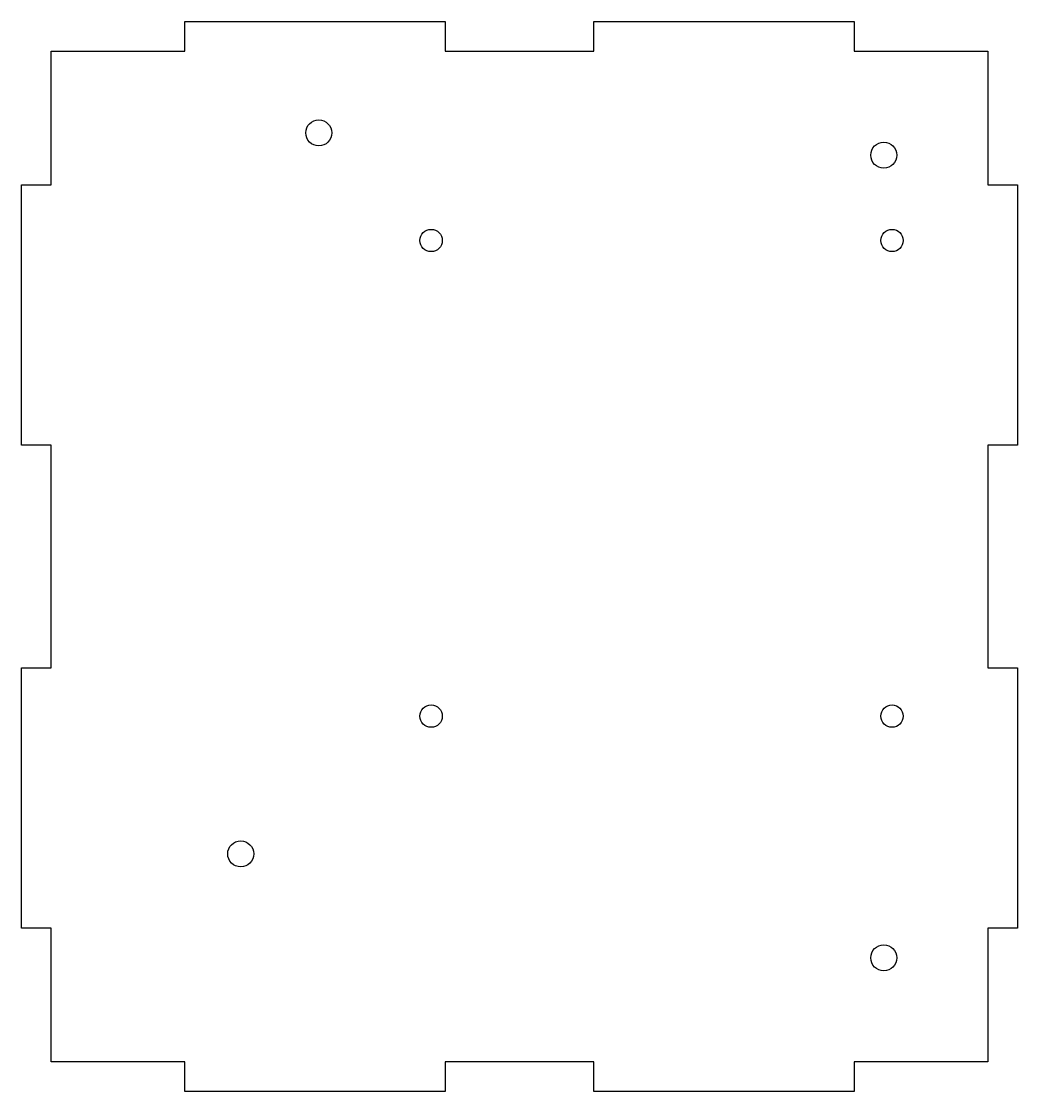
# Model space of a CAD drawing. Header units: millimetres. Extents: x -67 to 67, y -72 to 72.
import ezdxf

# ---------------------------------------------------------------- set-up
doc = ezdxf.new("R2010")
doc.units = ezdxf.units.MM
doc.layers.get('0').update_dxf_attribs({"linetype": 'CONTINUOUS'})

msp = doc.modelspace()

# ---------------------------------------------------------------- linework, layer by layer
msp.add_lwpolyline([(-63, -15), (-63, 15), (-67, 15), (-67, 50), (-63, 50), (-63, 68), (-45, 68), (-45, 72), (-10, 72), (-10, 68), (10, 68), (10, 72), (45, 72), (45, 68), (63, 68), (63, 50), (67, 50), (67, 15), (63, 15), (63, -15), (67, -15), (67, -50), (63, -50), (63, -68), (45, -68), (45, -72), (10, -72), (10, -68), (-10, -68), (-10, -72), (-45, -72), (-45, -68), (-63, -68), (-63, -50), (-67, -50), (-67, -15)], close=True)
for centre, radius in [((-27, 57), 1.75), ((49, 54), 1.75), ((-11.89, 42.52), 1.5), ((50.11, 42.52), 1.5), ((-11.89, -21.48), 1.5), ((50.11, -21.48), 1.5), ((-37.5, -40.02), 1.75), ((49, -54), 1.75)]:
    msp.add_circle(centre, radius)

doc.saveas('drawing.dxf')
